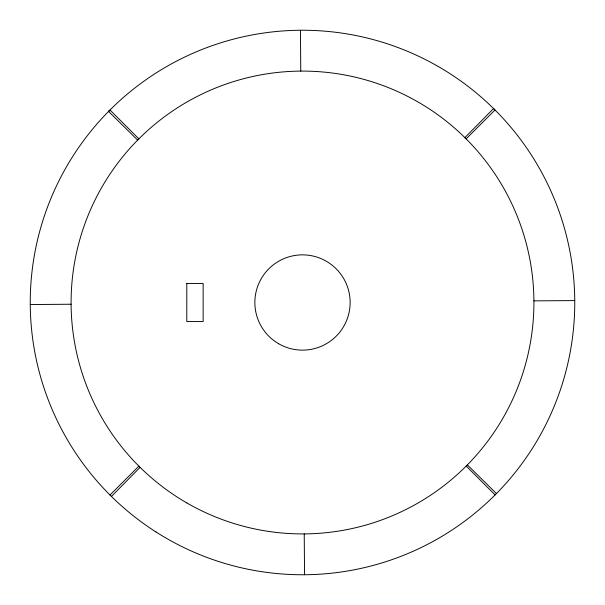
<?xml version="1.0" encoding="UTF-8"?>
<svg xmlns="http://www.w3.org/2000/svg" width="605" height="605" viewBox="0 0 605 605"><rect width="100%" height="100%" fill="white"/><g stroke="black" fill="none" stroke-linecap="round" stroke-linejoin="round"><path stroke-width="0.91" d="M111.441 496.448L140.095 467.355M109.989 495.011L138.87 466.13M466.213 466.054L495.102 494.92M30.258 304.542L71.095 304.232M467.355 464.905L496.448 493.559M574.742 300.587L533.905 300.874M300.458 30.258L300.768 71.095M304.232 533.905L304.542 574.742M186.801 283.442L186.794 321.558L203.136 321.565L203.136 283.442L186.801 283.442M493.559 108.552L464.905 137.645L466.13 138.87L495.011 109.989L493.559 108.552M108.915 111.078L108.552 111.441L137.645 140.095L138.87 138.87L109.989 109.989L108.915 111.078M155.909 531.916A272.25 272.25 0 0 0 574.478 314.744A272.25 272.25 0 0 0 177.114 60.84A272.25 272.25 0 0 0 155.909 531.916M186.794 502.906A231.412 231.412 0 0 0 533.913 302.5A231.412 231.412 0 0 0 186.794 102.094A231.412 231.412 0 0 0 186.794 502.906M278.678 343.753A47.636 47.636 0 0 0 350.136 302.5A47.636 47.636 0 0 0 278.686 261.239A47.636 47.636 0 0 0 278.678 343.753"/></g></svg>
